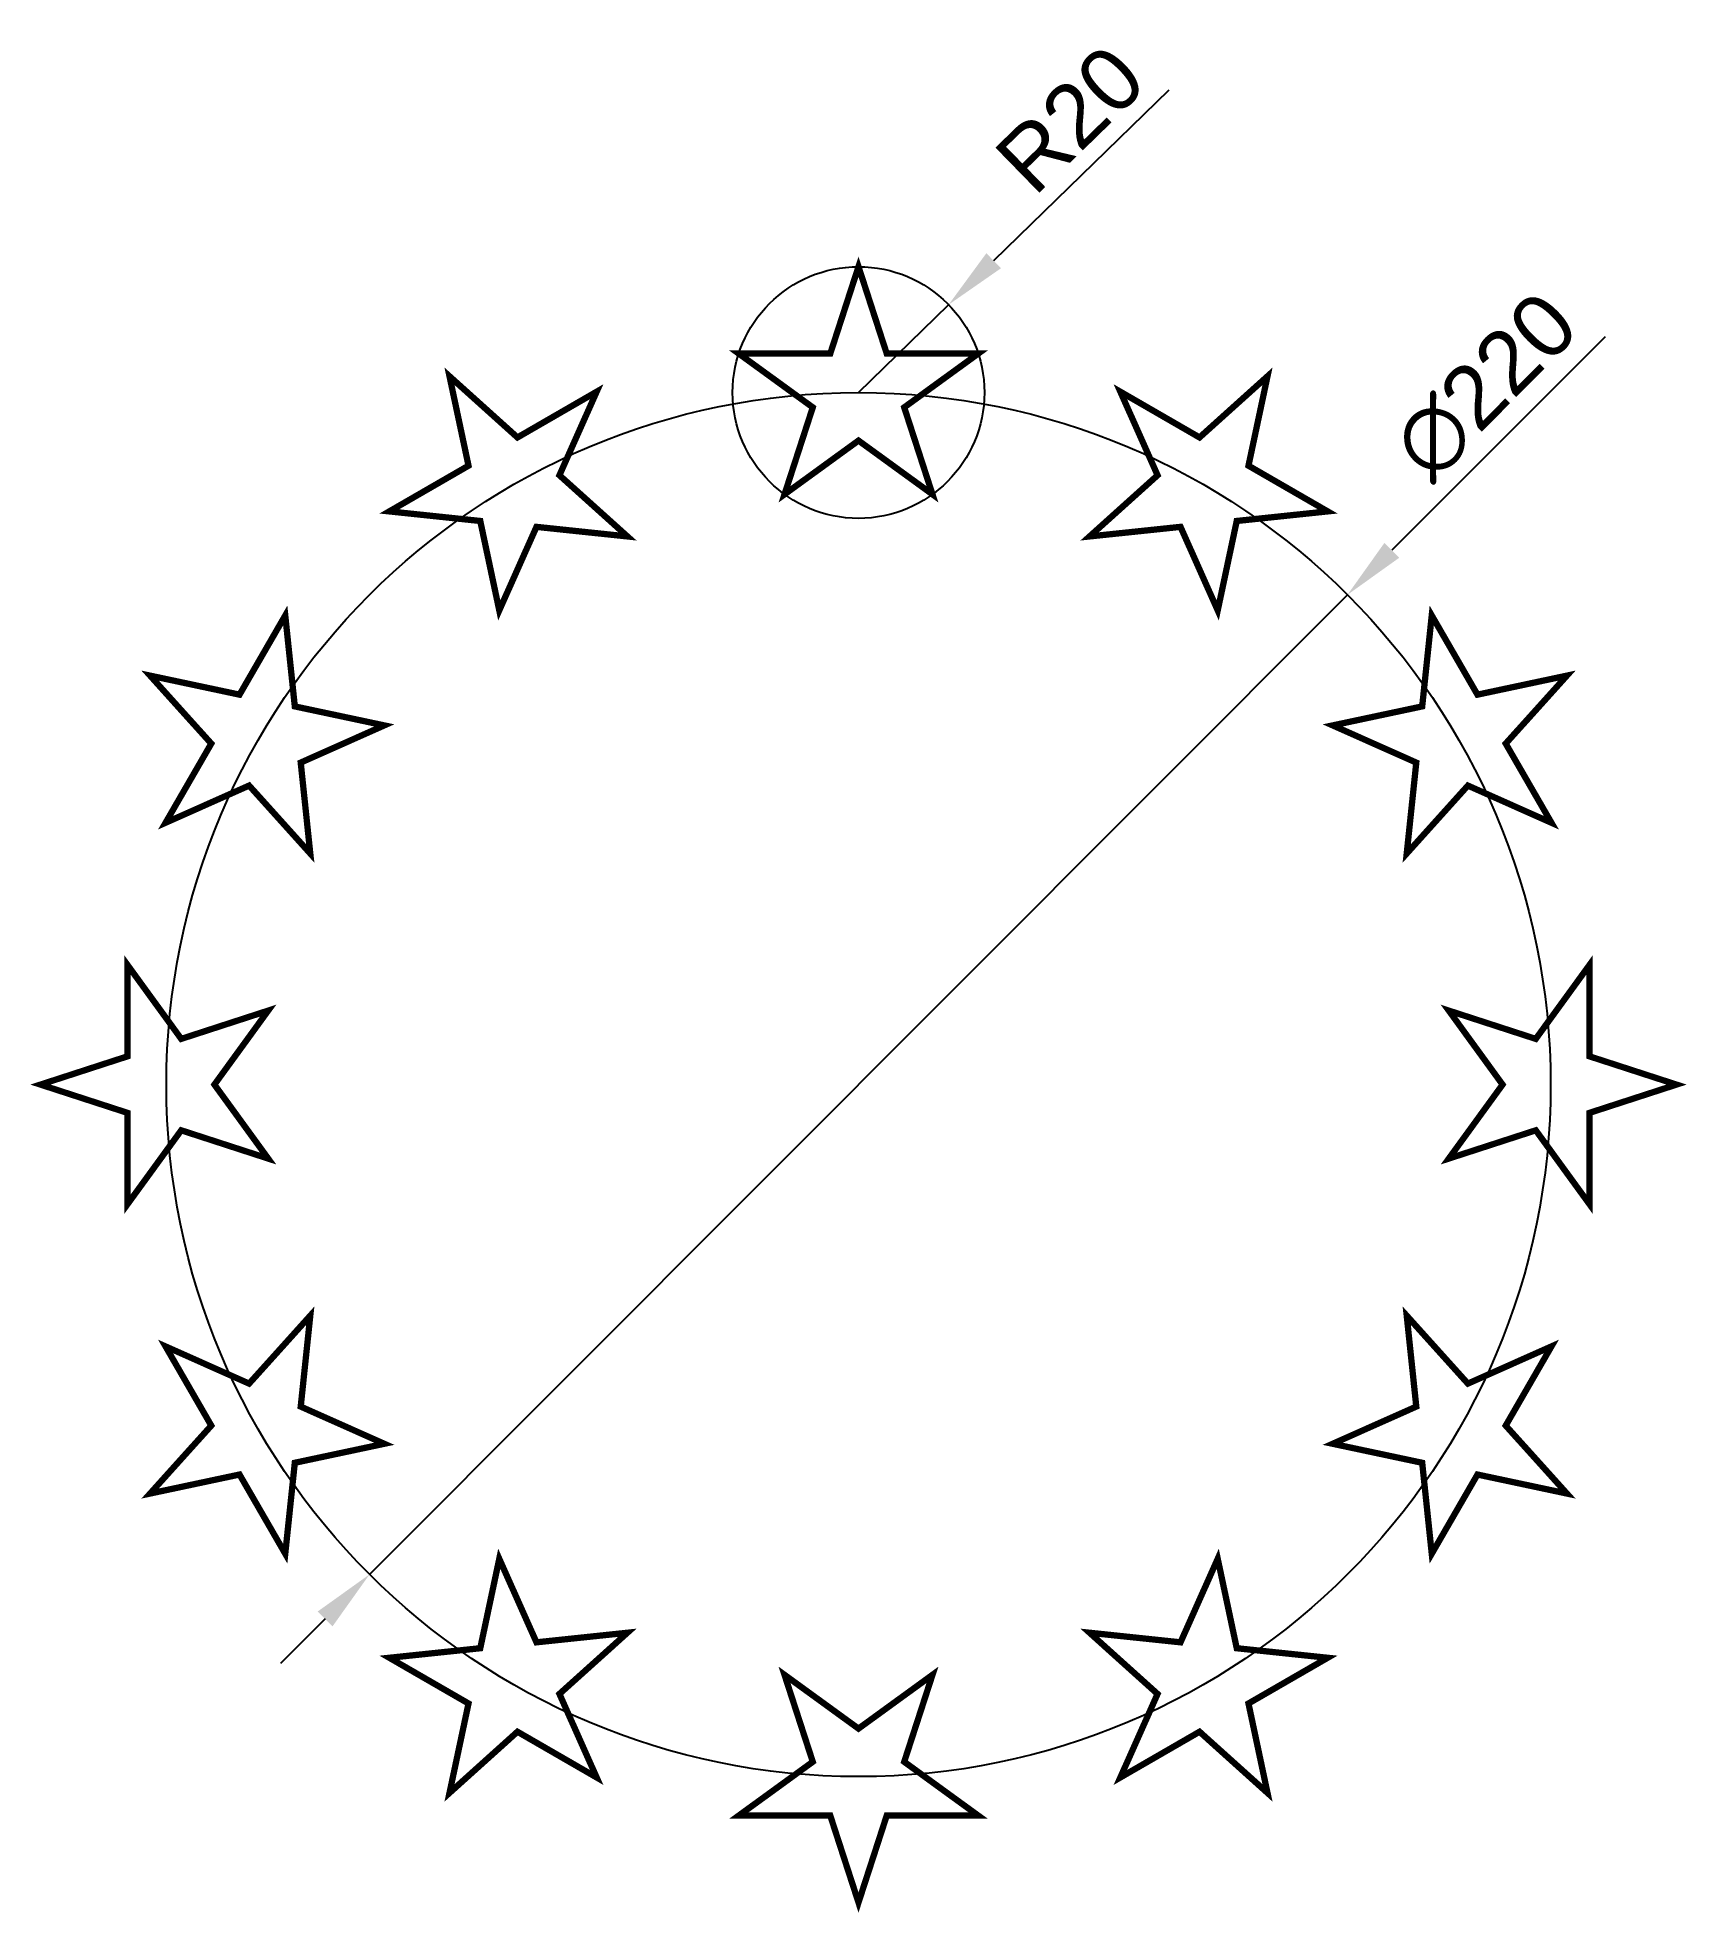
# Model space of a CAD drawing. Header units: millimetres. Extents: x -130 to 130, y -130 to 166.
import ezdxf

# ---------------------------------------------------------------- set-up
doc = ezdxf.new("R2010")
doc.units = ezdxf.units.MM
doc.layers.add('cotas', color=253, linetype='Continuous')
doc.styles.get("Standard").update_dxf_attribs({"font": 'arial.ttf'})
doc.dimstyles.new('ISO-25', dxfattribs={"dimtxt": 10, "dimasz": 10, "dimexe": 5, "dimexo": 10, "dimgap": 2.5, "dimtad": 1, "dimtxsty": 'Standard', "dimcen": 2.5, "dimadec": 0, "dimazin": 0, "dimtfac": 1, "dimtmove": 0, "dimatfit": 3, "dimfxl": 1, "dimarcsym": 0})

# ---------------------------------------------------------------- blocks, each defined once
blk = doc.blocks.new('*D8')
at = {"layer": 'cotas', "color": 0, "lineweight": -2, "transparency": 16777216}
for p, q in [((118.64, 118.86), (84.77, 84.93)), ((-77.71, -77.85), (77.71, 77.85)), ((-84.77, -84.93), (-91.84, -92.01))]:
    blk.add_line(p, q, dxfattribs=at)
at = {"layer": 'cotas', "color": 0, "transparency": 16777216}
for points in [[(83.59, 86.11), (85.95, 83.75), (77.71, 77.85)], [(-85.95, -83.75), (-83.59, -86.11), (-77.71, -77.85)]]:
    blk.add_solid(points, dxfattribs=at)
at = {"layer": 'Defpoints', "color": 0, "transparency": 16777216}
for p in [(77.71, 77.85), (-77.71, -77.85)]:
    blk.add_point(p, dxfattribs=at)
at = {"layer": 'cotas', "color": 0, "transparency": 16777216, "insert": (99.66, 111.01), "char_height": 10, "attachment_point": 5, "rotation": 45.0536}
blk.add_mtext('∅220', dxfattribs=at)
blk = doc.blocks.new('*D9')
at = {"layer": 'cotas', "color": 0, "lineweight": -2, "transparency": 16777216}
for p, q in [((49.31, 158.07), (21.48, 130.94)), ((0, 110), (14.32, 123.96))]:
    blk.add_line(p, q, dxfattribs=at)
at = {"layer": 'cotas', "color": 0, "transparency": 16777216}
blk.add_solid([(20.32, 132.14), (22.64, 129.75), (14.32, 123.96)], dxfattribs=at)
at = {"layer": 'Defpoints', "color": 0, "transparency": 16777216}
for p in [(14.32, 123.96), (0, 110)]:
    blk.add_point(p, dxfattribs=at)
at = {"layer": 'cotas', "color": 0, "transparency": 16777216, "insert": (33.66, 153.44), "char_height": 10, "attachment_point": 5, "rotation": 44.2738}
blk.add_mtext('R20', dxfattribs=at)

msp = doc.modelspace()

# ---------------------------------------------------------------- linework, layer by layer
at = {"const_width": 1}
for points in [[(0, 130), (-4.49, 116.18), (-19.021, 116.18), (-7.265, 107.639), (-11.756, 93.82), (0, 102.361), (11.756, 93.82), (7.265, 107.639), (19.021, 116.18), (4.49, 116.18), (0, 130)], [(-65, 112.583), (-61.979, 98.37), (-74.563, 91.105), (-60.112, 89.586), (-57.091, 75.372), (-51.18, 88.647), (-36.729, 87.128), (-47.528, 96.851), (-41.617, 110.126), (-54.201, 102.86), (-65, 112.583)], [(65, 112.583), (54.201, 102.86), (41.617, 110.126), (47.528, 96.851), (36.729, 87.128), (51.18, 88.647), (57.091, 75.372), (60.112, 89.586), (74.563, 91.105), (61.979, 98.37), (65, 112.583)], [(-112.583, 65), (-102.86, 54.201), (-110.126, 41.617), (-96.851, 47.528), (-87.128, 36.729), (-88.647, 51.18), (-75.372, 57.091), (-89.586, 60.112), (-91.105, 74.563), (-98.37, 61.979), (-112.583, 65)], [(112.583, 65), (98.37, 61.979), (91.105, 74.563), (89.586, 60.112), (75.372, 57.091), (88.647, 51.18), (87.128, 36.729), (96.851, 47.528), (110.126, 41.617), (102.86, 54.201), (112.583, 65)], [(-130, 0), (-116.18, -4.49), (-116.18, -19.021), (-107.639, -7.265), (-93.82, -11.756), (-102.361, 0), (-93.82, 11.756), (-107.639, 7.265), (-116.18, 19.021), (-116.18, 4.49), (-130, 0)], [(130, 0), (116.18, 4.49), (116.18, 19.021), (107.639, 7.265), (93.82, 11.756), (102.361, 0), (93.82, -11.756), (107.639, -7.265), (116.18, -19.021), (116.18, -4.49), (130, 0)], [(-112.583, -65), (-98.37, -61.979), (-91.105, -74.563), (-89.586, -60.112), (-75.372, -57.091), (-88.647, -51.18), (-87.128, -36.729), (-96.851, -47.528), (-110.126, -41.617), (-102.86, -54.201), (-112.583, -65)], [(112.583, -65), (102.86, -54.201), (110.126, -41.617), (96.851, -47.528), (87.128, -36.729), (88.647, -51.18), (75.372, -57.091), (89.586, -60.112), (91.105, -74.563), (98.37, -61.979), (112.583, -65)], [(-65, -112.583), (-54.201, -102.86), (-41.617, -110.126), (-47.528, -96.851), (-36.729, -87.128), (-51.18, -88.647), (-57.091, -75.372), (-60.112, -89.586), (-74.563, -91.105), (-61.979, -98.37), (-65, -112.583)], [(65, -112.583), (61.979, -98.37), (74.563, -91.105), (60.112, -89.586), (57.091, -75.372), (51.18, -88.647), (36.729, -87.128), (47.528, -96.851), (41.617, -110.126), (54.201, -102.86), (65, -112.583)], [(0, -130), (4.49, -116.18), (19.021, -116.18), (7.265, -107.639), (11.756, -93.82), (0, -102.361), (-11.756, -93.82), (-7.265, -107.639), (-19.021, -116.18), (-4.49, -116.18), (0, -130)]]:
    msp.add_lwpolyline(points, dxfattribs=at)
at = {"layer": 'cotas'}
for centre, radius in [((0, 110), 20), ((0, 0), 110)]:
    msp.add_circle(centre, radius, dxfattribs=at)

# ---------------------------------------------------------------- dimensions: what is measured, and where the dimension line sits
dim = msp.add_radius_dim(center=(0, 110), mpoint=(14.32, 123.962), dimstyle='ISO-25', dxfattribs=at)
dim.commit()
dim.dimension.update_dxf_attribs({"geometry": '*D9', "text_midpoint": (33.663, 153.443)})
dim = msp.add_diameter_dim_2p(p1=(-77.709, -77.854), p2=(77.709, 77.854), dimstyle='ISO-25', dxfattribs=at)
dim.commit()
dim.dimension.update_dxf_attribs({"geometry": '*D8', "text_midpoint": (99.658, 111.007)})

doc.saveas('drawing.dxf')
